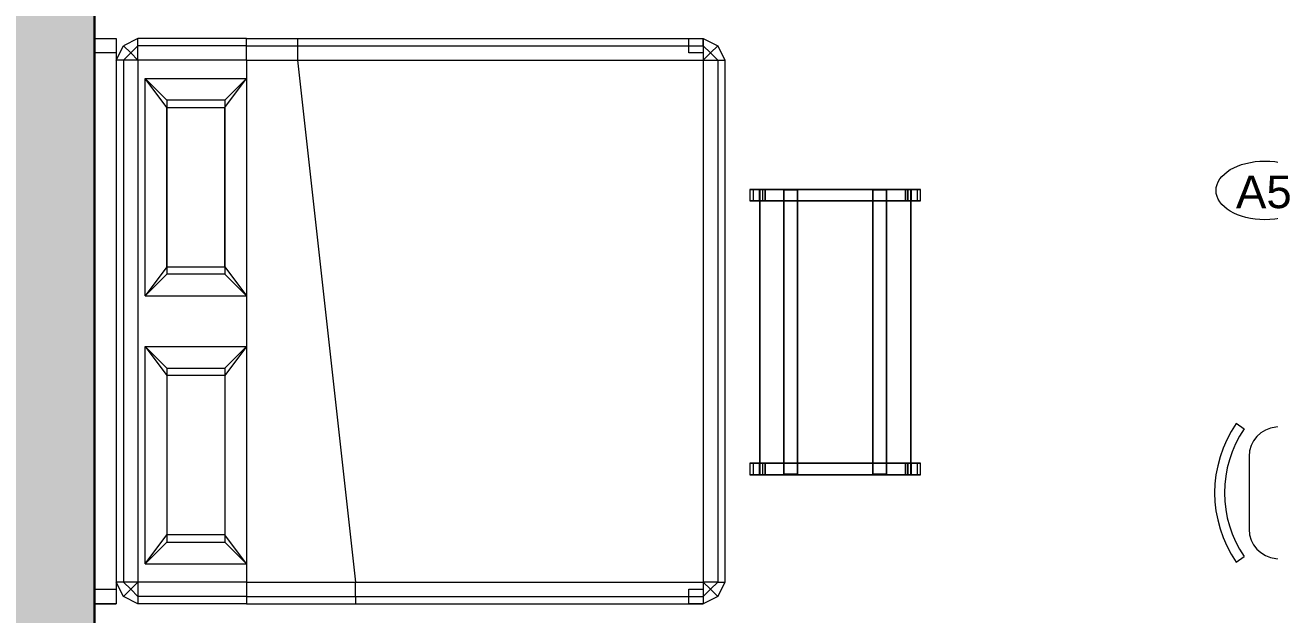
# Model space of a CAD drawing. Header units: inches. Extents: x -1176 to 1507, y -2563 to 978.
# Drawn here: x 471.2 to 642.9, y 165.2 to 246.5 of the extents above; entities that cross this region are included whole.
import ezdxf

# ---------------------------------------------------------------- set-up
doc = ezdxf.new("R2010")
doc.units = ezdxf.units.IN
doc.header["$MEASUREMENT"] = 0
for name, color, linetype, lineweight in [('A-WALL', 113, 'Continuous', 18), ('A-WALL-PATT', 111, 'Continuous', 18), ('G-IMPT', 8, 'Continuous', 9), ('I-FURN', 30, 'Continuous', 9), ('Q-SPCQ-IDEN', 132, 'Continuous', 9)]:
    doc.layers.add(name, color=color, linetype=linetype, lineweight=lineweight)
doc.styles.add('Arial', font='arial.ttf', dxfattribs={"height": 4.5})

# ---------------------------------------------------------------- blocks, each defined once
blk = doc.blocks.new('Bed_761 - 12ZBED05_dwg-V16-2nd Floor Power _ Signal')
at = {"layer": 'G-IMPT'}
for p, q in [((0, 78), (0, 0)), ((0, 78), (3, 78)), ((0, 76), (0, 78)), ((0, 78), (0, 76)), ((0, 0), (0, 78)), ((0, 0), (0, 78)), ((0, 78), (3, 78)), ((0, 78), (3, 78)), ((0, 78), (3, 78)), ((3, 78), (3, 0)), ((3, 78), (3, 75)), ((3, 78), (3, 76)), ((3, 78), (3, 76)), ((3, 78), (3, 0)), ((6, 78), (4, 77)), ((6, 78), (4, 77)), ((21, 78), (6, 78)), ((21, 78), (6, 78)), ((6, 77), (6, 78)), ((21, 78), (28, 78)), ((21, 78), (28, 78)), ((21, 77), (21, 78)), ((28, 78), (84, 78)), ((28, 78), (84, 78)), ((28, 78), (28, 77)), ((82, 76), (82, 78)), ((82, 76), (82, 78)), ((82, 78), (84, 78)), ((82, 78), (84, 78)), ((84, 78), (86, 77)), ((84, 78), (86, 77)), ((84, 77), (84, 78)), ((84, 78), (84, 76)), ((84, 78), (84, 76)), ((3, 76), (0, 76)), ((3, 76), (0, 76)), ((3, 75), (4, 77)), ((3, 75), (4, 77)), ((5, 76), (4, 77)), ((4, 75), (5, 76)), ((6, 77), (5, 76)), ((6, 75), (5, 76)), ((6, 75), (6, 77)), ((21, 77), (6, 77)), ((21, 75), (21, 77)), ((21, 77), (28, 77)), ((28, 77), (28, 75)), ((28, 77), (84, 77)), ((84, 76), (82, 76)), ((84, 76), (82, 76)), ((84, 77), (84, 75)), ((84, 77), (85, 76)), ((84, 75), (85, 76)), ((85, 76), (86, 77)), ((85, 76), (86, 75)), ((86, 77), (87, 75)), ((86, 77), (87, 75)), ((3, 75), (3, 3)), ((3, 75), (3, 3)), ((4, 75), (3, 75)), ((3, 75), (3, 3)), ((6, 75), (4, 75)), ((4, 75), (4, 3)), ((21, 75), (6, 75)), ((6, 75), (6, 3)), ((21, 75), (21, 72.5)), ((21, 75), (28, 75)), ((28, 75), (36, 3)), ((28, 75), (84, 75)), ((84, 75), (86, 75)), ((84, 75), (84, 3)), ((86, 75), (87, 75)), ((86, 75), (86, 3)), ((87, 75), (87, 3)), ((87, 75), (87, 3)), ((7, 42.5), (7, 72.5)), ((7, 72.5), (21, 72.5)), ((7, 72.5), (10, 69.5)), ((10, 68.5), (7, 72.5)), ((21, 72.5), (18, 69.5)), ((18, 68.5), (21, 72.5)), ((21, 72.5), (21, 42.5)), ((21, 72.5), (21, 42.5)), ((10, 69.5), (10, 68.5)), ((18, 69.5), (10, 69.5)), ((18, 69.5), (18, 68.5)), ((10, 68.5), (10, 46.5)), ((10, 46.5), (10, 68.5)), ((10, 68.5), (18, 68.5)), ((18, 68.5), (18, 46.5)), ((18, 46.5), (18, 68.5)), ((10, 46.5), (7, 42.5)), ((10, 46.5), (10, 45.5)), ((10, 46.5), (18, 46.5)), ((18, 46.5), (18, 45.5)), ((18, 46.5), (21, 42.5)), ((7, 42.5), (10, 45.5)), ((18, 45.5), (10, 45.5)), ((21, 42.5), (18, 45.5)), ((7, 42.5), (21, 42.5)), ((21, 42.5), (21, 35.5)), ((7, 5.5), (7, 35.5)), ((7, 35.5), (21, 35.5)), ((10, 32.5), (7, 35.5)), ((7, 35.5), (10, 31.5)), ((18, 32.5), (21, 35.5)), ((21, 35.5), (18, 31.5)), ((21, 35.5), (21, 5.5)), ((21, 35.5), (21, 5.5)), ((10, 32.5), (18, 32.5)), ((10, 32.5), (10, 31.5)), ((10, 31.5), (10, 9.5)), ((18, 31.5), (10, 31.5)), ((10, 31.5), (10, 9.5)), ((18, 32.5), (18, 31.5)), ((18, 31.5), (18, 9.5)), ((18, 31.5), (18, 9.5)), ((7, 5.5), (10, 9.5)), ((10, 9.5), (10, 8.5)), ((18, 9.5), (10, 9.5)), ((18, 9.5), (18, 8.5)), ((21, 5.5), (18, 9.5)), ((10, 8.5), (7, 5.5)), ((10, 8.5), (18, 8.5)), ((21, 5.5), (18, 8.5)), ((7, 5.5), (21, 5.5)), ((21, 5.5), (21, 3)), ((0, 0), (0, 2)), ((0, 0), (0, 2)), ((0, 2), (3, 2)), ((0, 2), (3, 2)), ((4, 1), (3, 3)), ((4, 1), (3, 3)), ((4, 3), (3, 3)), ((3, 3), (3, 0)), ((3, 2), (3, 0)), ((3, 2), (3, 0)), ((6, 3), (4, 3)), ((5, 2), (4, 3)), ((5, 2), (4, 1)), ((6, 3), (5, 2)), ((6, 1), (5, 2)), ((21, 3), (6, 3)), ((6, 3), (6, 1)), ((21, 3), (21, 1)), ((21, 3), (36, 3)), ((36, 1), (36, 3)), ((36, 3), (84, 3)), ((82, 0), (82, 2)), ((82, 0), (82, 2)), ((82, 2), (84, 2)), ((82, 2), (84, 2)), ((86, 3), (84, 3)), ((84, 3), (85, 2)), ((84, 3), (84, 1)), ((85, 2), (84, 1)), ((84, 2), (84, 0)), ((84, 2), (84, 0)), ((86, 3), (85, 2)), ((85, 2), (86, 1)), ((87, 3), (86, 1)), ((87, 3), (86, 1)), ((86, 3), (87, 3)), ((0, 0), (3, 0)), ((3, 0), (0, 0)), ((6, 0), (4, 1)), ((6, 0), (4, 1)), ((21, 1), (6, 1)), ((6, 1), (6, 0)), ((21, 0), (6, 0)), ((21, 1), (21, 0)), ((21, 1), (36, 1)), ((21, 0), (36, 0)), ((36, 1), (36, 0)), ((36, 1), (84, 1)), ((36, 0), (84, 0)), ((86, 1), (84, 0)), ((86, 1), (84, 0)), ((84, 1), (84, 0)), ((3, 0), (0, 0)), ((3, 0), (0, 0)), ((21, 0), (6, 0)), ((21, 0), (36, 0)), ((36, 0), (84, 0)), ((84, 0), (82, 0)), ((84, 0), (82, 0))]:
    blk.add_line(p, q, dxfattribs=at)
blk = doc.blocks.new('Bed_761 - Bed_761-6542247-2nd Floor Power _ Signal')
blk.add_blockref('Bed_761 - 12ZBED05_dwg-V16-2nd Floor Power _ Signal', (0, 0))
blk = doc.blocks.new('F-Chairs - Side 01-V41-2nd Floor Power _ Signal')
at = {"layer": 'I-FURN'}
for p, q in [((-9.57, -3.52), (-8.8, -4.64)), ((8.8, -4.64), (9.57, -3.52)), ((5.02, -5.32), (-5.02, -5.32)), ((-9.07, -9.03), (-9.96, -19.32)), ((9.96, -19.32), (9.07, -9.03))]:
    blk.add_line(p, q, dxfattribs=at)
for centre, radius, start, end in [((0, -17.51), 16.94, 55.6197, 124.3803), ((0, -17.51), 15.59, 55.6197, 124.3803), ((-5.02, -9.38), 4.06, 90, 175.0303), ((5.02, -9.38), 4.06, 4.9697, 90), ((-5.91, -19.67), 4.06, 175.0303, 209.3517), ((5.91, -19.67), 4.06, 330.6483, 4.9697)]:
    blk.add_arc(centre, radius, start, end, dxfattribs=at)
blk = doc.blocks.new('iou_bench_straight - Default-6523744-2nd Floor Power _ Signal')
at = {"layer": 'I-FURN'}
for p, q in [((-16.73, 15.3), (-16.73, 16.64)), ((-16.73, 16.64), (-16.73, 16.17)), ((-15.16, 16.64), (-16.73, 16.64)), ((-16.73, 16.17), (-16.73, 15.34)), ((-16.73, 15.3), (-16.73, 16.17)), ((-16.73, 16.17), (-16.73, 15.3)), ((-16.73, 16.17), (-15.16, 16.17)), ((-15.16, 16.17), (-15.16, 16.64)), ((-15.16, 16.64), (-15.16, 15.3)), ((-15.16, 15.34), (-15.16, 16.17)), ((-15.16, 15.3), (-15.16, 16.17)), ((-15.16, 16.17), (-15.16, 15.3)), ((21.06, 15.3), (21.06, 16.64)), ((21.06, 16.64), (21.06, 16.17)), ((22.64, 16.64), (21.06, 16.64)), ((21.06, 16.17), (21.06, 15.34)), ((21.06, 15.3), (21.06, 16.17)), ((21.06, 16.17), (21.06, 15.3)), ((21.06, 16.17), (22.64, 16.17)), ((22.64, 16.17), (22.64, 16.64)), ((22.64, 16.64), (22.64, 15.3)), ((22.64, 15.34), (22.64, 16.17)), ((22.64, 15.3), (22.64, 16.17)), ((22.64, 16.17), (22.64, 15.3)), ((-16.73, 15.34), (-16.73, 15.3)), ((-16.73, 15.34), (-15.16, 15.34)), ((22.64, 15.3), (-16.73, 15.3)), ((-16.73, 15.3), (22.64, 15.3)), ((-16.73, 15.3), (-16.73, -5.57)), ((-16.73, -5.57), (-16.73, 15.3)), ((-16.73, 14.89), (-16.73, 15.28)), ((-16.73, 15.28), (-16.73, -5.56)), ((-16.73, 14.6), (-16.73, 15.28)), ((-16.73, 15.28), (-16.73, 14.9)), ((-15.16, 15.28), (-16.73, 15.28)), ((-15.16, 14.9), (-16.73, 14.9)), ((-16.73, -5.16), (-16.73, 14.89)), ((-16.73, 14.89), (-16.73, 14.51)), ((-15.16, 14.89), (-16.73, 14.89)), ((-16.73, -4.87), (-16.73, 14.6)), ((-15.16, 14.6), (-16.73, 14.6)), ((-16.73, 14.51), (-16.73, -4.78)), ((-16.73, 14.51), (-15.16, 14.51)), ((-15.16, 15.3), (-15.16, 15.34)), ((-15.16, 11.95), (-15.16, 15.28)), ((-15.16, 15.28), (-15.16, 14.89)), ((-15.16, 14.9), (-15.16, 15.28)), ((-15.16, 15.28), (-15.16, 14.6)), ((-15.16, 14.89), (-15.16, -5.16)), ((-15.16, 14.51), (-15.16, 14.89)), ((-15.16, 14.6), (-15.16, 11.95)), ((-15.16, 11.95), (-15.16, 14.51)), ((21.06, 15.34), (21.06, 15.3)), ((21.06, 15.34), (22.64, 15.34)), ((21.06, 14.89), (21.06, 15.28)), ((21.06, 15.28), (21.06, 11.95)), ((21.06, 14.6), (21.06, 15.28)), ((21.06, 15.28), (21.06, 14.9)), ((22.64, 15.28), (21.06, 15.28)), ((22.64, 14.9), (21.06, 14.9)), ((21.06, -5.16), (21.06, 14.89)), ((21.06, 14.89), (21.06, 14.51)), ((22.64, 14.89), (21.06, 14.89)), ((21.06, 11.95), (21.06, 14.6)), ((22.64, 14.6), (21.06, 14.6)), ((21.06, 14.51), (21.06, 11.95)), ((21.06, 14.51), (22.64, 14.51)), ((22.64, 15.3), (22.64, 15.34)), ((22.64, -5.57), (22.64, 15.3)), ((22.64, 15.3), (22.64, -5.57)), ((22.64, -5.56), (22.64, 15.28)), ((22.64, 15.28), (22.64, 14.89)), ((22.64, 14.9), (22.64, 15.28)), ((22.64, 15.28), (22.64, 14.6)), ((22.64, 14.89), (22.64, -5.16)), ((22.64, 14.51), (22.64, 14.89)), ((22.64, 14.6), (22.64, -4.87)), ((22.64, -4.78), (22.64, 14.51)), ((-15.16, 11.95), (-16.65, 11.95)), ((-16.65, 11.95), (22.56, 11.95)), ((-16.65, 11.95), (-16.65, 10.06)), ((-16.65, 10.06), (-16.65, 11.95)), ((21.06, 11.95), (-15.16, 11.95)), ((-15.16, 10.06), (-15.16, 11.95)), ((-15.16, 10.06), (-15.16, 11.95)), ((-15.16, 11.95), (-15.16, 10.06)), ((22.56, 11.95), (21.06, 11.95)), ((21.06, 11.95), (21.06, 10.06)), ((21.06, 10.06), (21.06, 11.95)), ((21.06, 11.95), (21.06, 10.06)), ((22.56, 10.06), (22.56, 11.95)), ((22.56, 11.95), (22.56, 10.06)), ((-16.65, 10.06), (-15.16, 10.06)), ((22.56, 10.06), (-16.65, 10.06)), ((-15.16, 10.06), (21.06, 10.06)), ((-15.16, -0.33), (-15.16, 10.06)), ((-15.16, -0.33), (-15.16, 10.06)), ((-15.16, 10.06), (-15.16, -0.33)), ((21.06, 10.06), (22.56, 10.06)), ((21.06, 10.06), (21.06, -0.33)), ((21.06, -0.33), (21.06, 10.06)), ((21.06, 10.06), (21.06, -0.33)), ((-15.16, -0.33), (-16.65, -0.33)), ((-16.65, -0.33), (22.56, -0.33)), ((-16.65, -0.33), (-16.65, -2.22)), ((-16.65, -2.22), (-16.65, -0.33)), ((21.06, -0.33), (-15.16, -0.33)), ((-15.16, -2.22), (-15.16, -0.33)), ((-15.16, -2.22), (-15.16, -0.33)), ((-15.16, -0.33), (-15.16, -2.22)), ((22.56, -0.33), (21.06, -0.33)), ((21.06, -0.33), (21.06, -2.22)), ((21.06, -2.22), (21.06, -0.33)), ((21.06, -0.33), (21.06, -2.22)), ((22.56, -2.22), (22.56, -0.33)), ((22.56, -0.33), (22.56, -2.22)), ((-16.65, -2.22), (-15.16, -2.22)), ((22.56, -2.22), (-16.65, -2.22)), ((-15.16, -2.22), (21.06, -2.22)), ((-15.16, -5.56), (-15.16, -2.22)), ((-15.16, -4.78), (-15.16, -2.22)), ((-15.16, -2.22), (-15.16, -4.87)), ((21.06, -2.22), (22.56, -2.22)), ((21.06, -2.22), (21.06, -5.56)), ((21.06, -4.87), (21.06, -2.22)), ((21.06, -2.22), (21.06, -4.78)), ((-16.73, -4.78), (-16.73, -5.16)), ((-15.16, -4.78), (-16.73, -4.78)), ((-16.73, -5.56), (-16.73, -4.87)), ((-16.73, -4.87), (-15.16, -4.87)), ((-15.16, -5.16), (-15.16, -4.78)), ((-15.16, -4.87), (-15.16, -5.56)), ((21.06, -4.78), (21.06, -5.16)), ((22.64, -4.78), (21.06, -4.78)), ((21.06, -5.56), (21.06, -4.87)), ((21.06, -4.87), (22.64, -4.87)), ((22.64, -5.16), (22.64, -4.78)), ((22.64, -4.87), (22.64, -5.56)), ((-16.73, -5.56), (-16.73, -5.16)), ((-16.73, -5.16), (-15.16, -5.16)), ((-16.73, -5.17), (-16.73, -5.56)), ((-16.73, -5.17), (-15.16, -5.17)), ((-16.73, -5.56), (-15.16, -5.56)), ((-16.73, -5.57), (22.64, -5.57)), ((22.64, -5.57), (-16.73, -5.57)), ((-16.73, -6.91), (-16.73, -5.57)), ((-16.73, -5.57), (-16.73, -5.61)), ((-16.73, -6.44), (-16.73, -5.57)), ((-16.73, -5.57), (-16.73, -6.44)), ((-16.73, -5.61), (-16.73, -6.44)), ((-15.16, -5.61), (-16.73, -5.61)), ((-16.73, -6.44), (-16.73, -6.91)), ((-15.16, -6.44), (-16.73, -6.44)), ((-15.16, -5.16), (-15.16, -5.56)), ((-15.16, -5.56), (-15.16, -5.17)), ((-15.16, -5.61), (-15.16, -5.57)), ((-15.16, -5.57), (-15.16, -6.91)), ((-15.16, -6.44), (-15.16, -5.57)), ((-15.16, -5.57), (-15.16, -6.44)), ((-15.16, -6.44), (-15.16, -5.61)), ((-15.16, -6.91), (-15.16, -6.44)), ((21.06, -5.56), (21.06, -5.16)), ((21.06, -5.16), (22.64, -5.16)), ((21.06, -5.17), (21.06, -5.56)), ((21.06, -5.17), (22.64, -5.17)), ((21.06, -5.56), (22.64, -5.56)), ((21.06, -6.91), (21.06, -5.57)), ((21.06, -5.57), (21.06, -5.61)), ((21.06, -6.44), (21.06, -5.57)), ((21.06, -5.57), (21.06, -6.44)), ((21.06, -5.61), (21.06, -6.44)), ((22.64, -5.61), (21.06, -5.61)), ((21.06, -6.44), (21.06, -6.91)), ((22.64, -6.44), (21.06, -6.44)), ((22.64, -5.16), (22.64, -5.56)), ((22.64, -5.56), (22.64, -5.17)), ((22.64, -5.61), (22.64, -5.57)), ((22.64, -5.57), (22.64, -6.91)), ((22.64, -6.44), (22.64, -5.57)), ((22.64, -5.57), (22.64, -6.44)), ((22.64, -6.44), (22.64, -5.61)), ((22.64, -6.91), (22.64, -6.44)), ((-16.73, -6.91), (-15.16, -6.91)), ((21.06, -6.91), (22.64, -6.91))]:
    blk.add_line(p, q, dxfattribs=at)
blk = doc.blocks.new('Appliance_Specialty Equipment Tag - Standard-3515593-2nd Floor Power _ Signal')
at = {"layer": 'Q-SPCQ-IDEN'}
blk.add_ellipse((-0.0499, 0.0037), major_axis=(-0.1406, 0), ratio=0.600473, dxfattribs=at)

msp = doc.modelspace()

# ---------------------------------------------------------------- hatches: boundary and pattern name
at = {"layer": 'A-WALL-PATT', "lineweight": 9}
h = msp.add_hatch(color=7, dxfattribs=at)
h.paths.add_polyline_path([(464.28, -1.17), (480.78, -1.17), (480.78, 496.64), (464.28, 496.64), (464.28, 22.83)], flags=0)
h.paths.add_polyline_path([(480.78, 537.64), (480.78, 814.52), (464.28, 814.52), (464.28, 537.64)], flags=0)

# ---------------------------------------------------------------- linework, layer by layer
at = {"layer": 'A-WALL', "color": 8, "lineweight": 30}
msp.add_line((480.78, 113.89), (480.78, 305.04), dxfattribs=at)

# ---------------------------------------------------------------- block references
at = {"layer": 'I-FURN'}
msp.add_blockref('Bed_761 - Bed_761-6542247-2nd Floor Power _ Signal', (480.78, 166.6), dxfattribs=at)
for name, p, rotation in [('iou_bench_straight - Default-6523744-2nd Floor Power _ Signal', (578.14, 207.05), 270.0000000000002), ('F-Chairs - Side 01-V41-2nd Floor Power _ Signal', (634.78, 181.92), 90.00000000000078)]:
    msp.add_blockref(name, p, dxfattribs=dict(at, rotation=rotation))
at = {"layer": 'Q-SPCQ-IDEN', "xscale": 47.99999999999997, "yscale": 47.99999999999997, "zscale": 47.99999999999997}
msp.add_blockref('Appliance_Specialty Equipment Tag - Standard-3515593-2nd Floor Power _ Signal', (644.68, 223.46), dxfattribs=at)

# ---------------------------------------------------------------- texts
at = {"layer": 'Q-SPCQ-IDEN', "insert": (638.29, 225.69), "char_height": 4.5, "width": 9.393, "attachment_point": 1, "style": 'Arial'}
msp.add_mtext('A5', dxfattribs=at)

doc.saveas('drawing.dxf')
